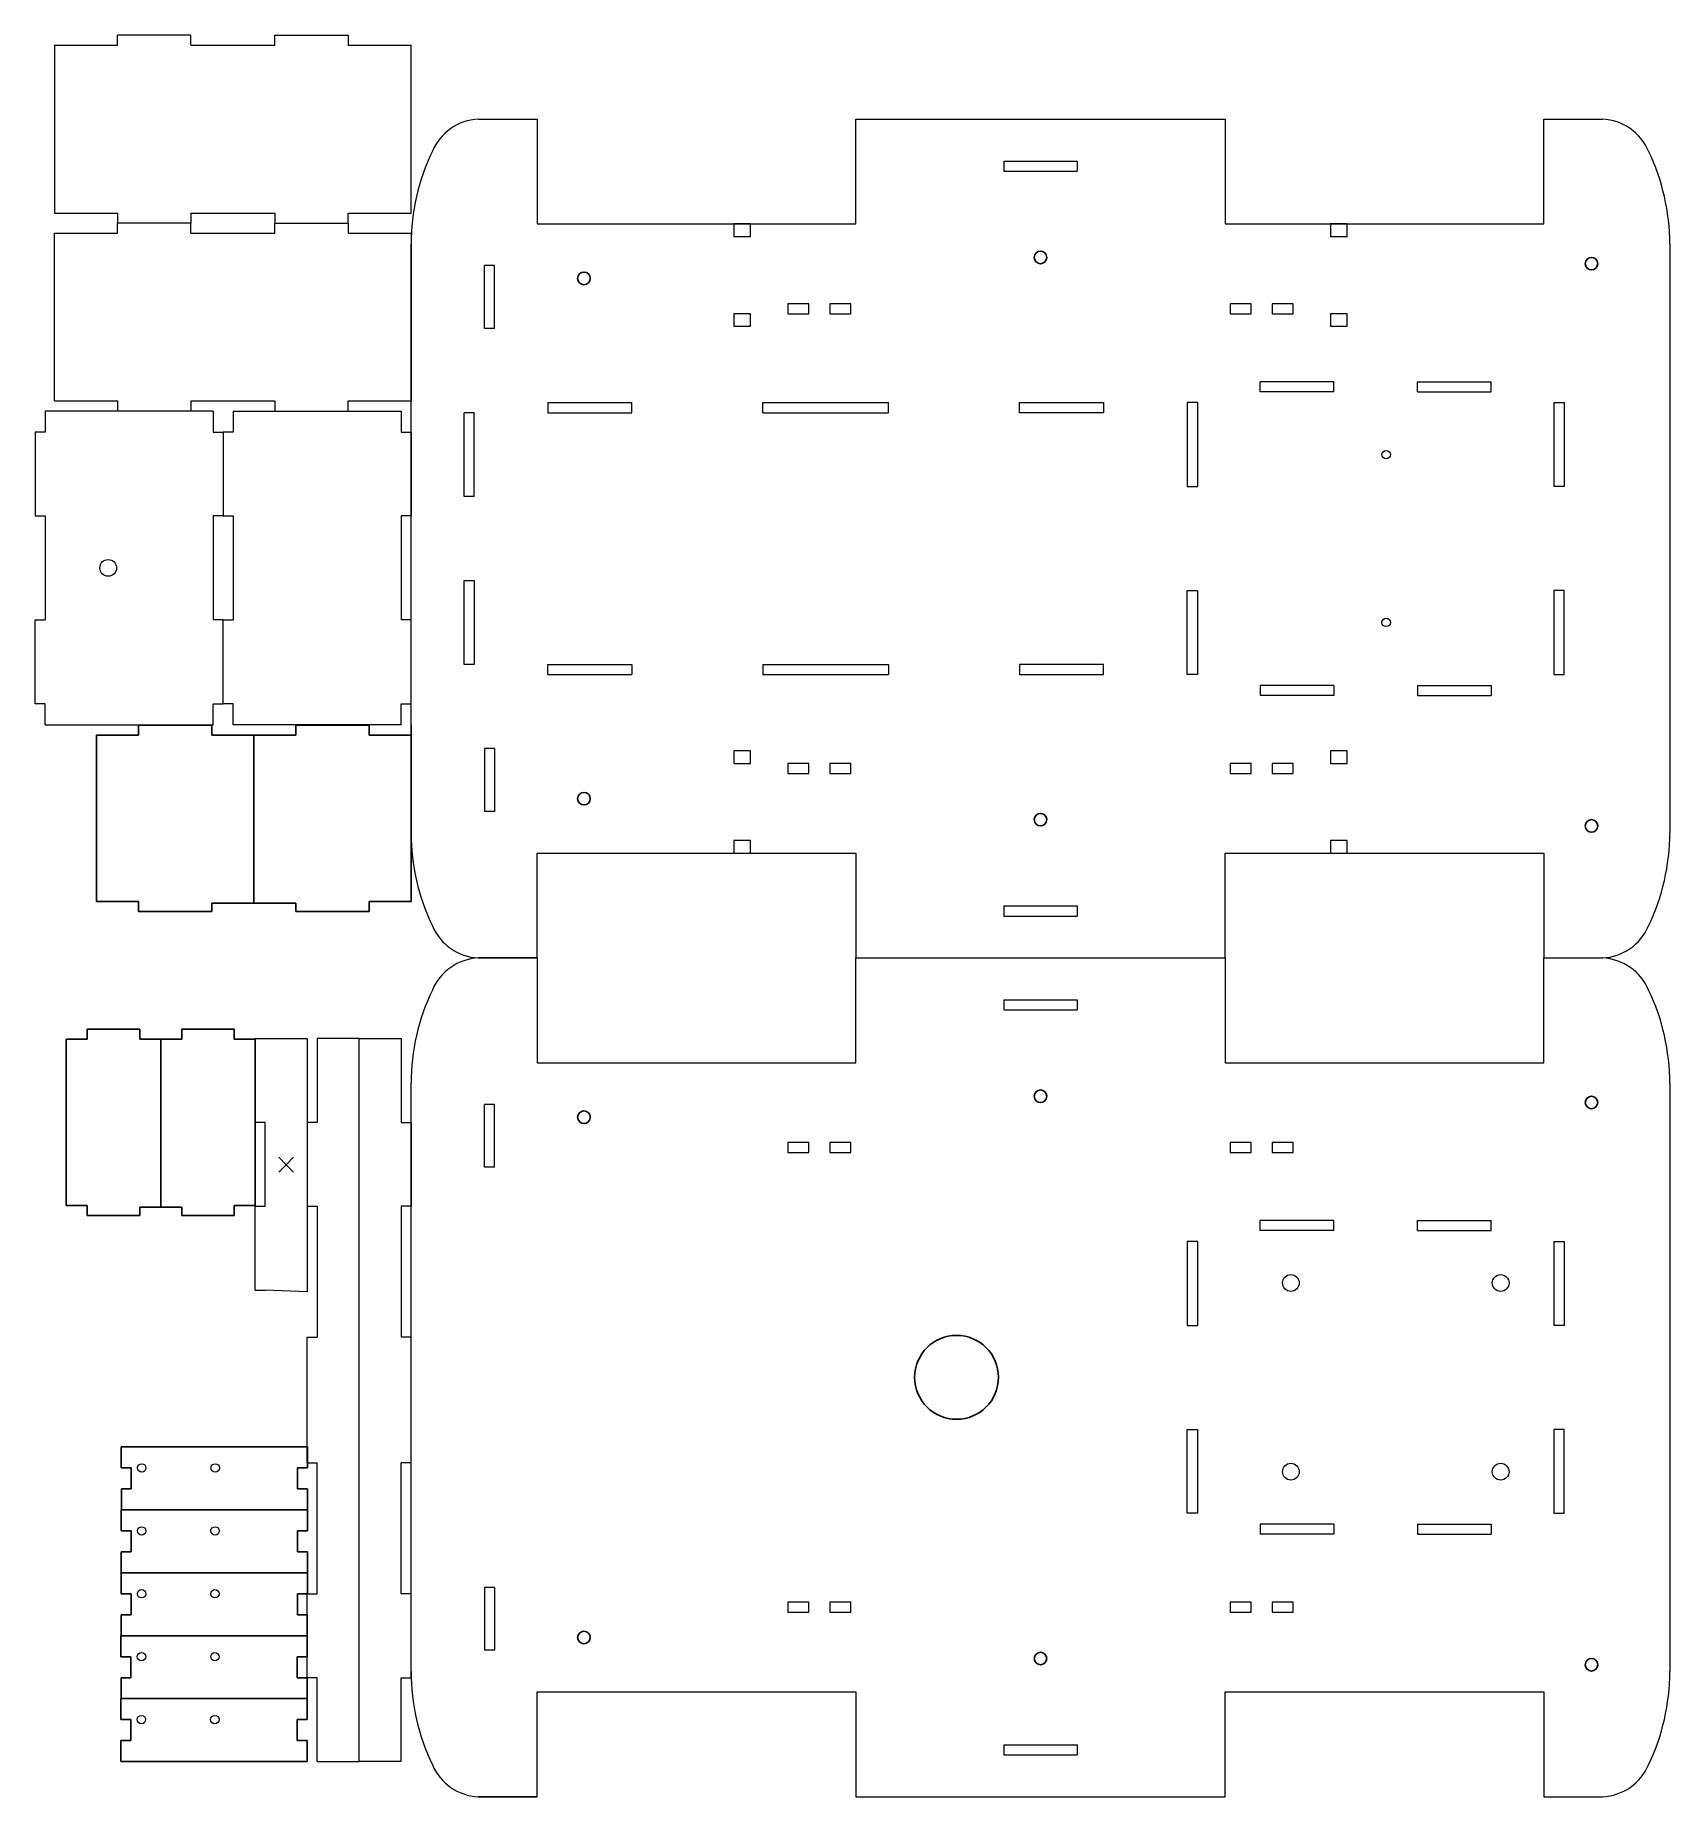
# Model space of a CAD drawing. Header units: millimetres. Extents: x 448 to 838, y 491 to 911.
import ezdxf

# ---------------------------------------------------------------- set-up
doc = ezdxf.new("R2010")
doc.units = ezdxf.units.MM
doc.header["$MEASUREMENT"] = 0
doc.layers.add('Layer 1', color=7, linetype='Continuous')

msp = doc.modelspace()

# ---------------------------------------------------------------- linework, layer by layer
at = {"color": 0}
for p, q in [((462.6, 704.07), (462.6, 743.67)), ((462.6, 743.67), (472.6, 743.67)), ((472.6, 746.07), (490.1, 746.07)), ((472.6, 743.67), (472.6, 746.07)), ((490.1, 746.07), (490.1, 743.67)), ((490.1, 743.67), (500.1, 743.67)), ((500.1, 704.07), (500.1, 743.67)), ((500.1, 743.67), (510.1, 743.67)), ((500.1, 743.67), (500.1, 703.67)), ((510.1, 746.07), (527.6, 746.07)), ((510.1, 743.67), (510.1, 746.07)), ((527.6, 746.07), (527.6, 743.67)), ((527.6, 743.67), (537.6, 743.67)), ((537.6, 704.07), (537.6, 743.67)), ((472.6, 704.07), (462.6, 704.07)), ((472.6, 701.67), (472.6, 704.07)), ((490.1, 701.67), (472.6, 701.67)), ((500.1, 703.67), (490.1, 703.67)), ((490.1, 703.67), (490.1, 701.67)), ((500.1, 703.67), (510.1, 703.67)), ((510.1, 703.67), (510.1, 701.67)), ((510.1, 701.67), (527.6, 701.67)), ((527.6, 701.67), (527.6, 704.07)), ((527.6, 704.07), (537.6, 704.07)), ((460.4, 673.57), (472.9, 673.57)), ((460.4, 671.17), (460.4, 673.57)), ((472.9, 673.57), (472.9, 671.17)), ((482.9, 673.57), (495.4, 673.57)), ((482.9, 671.17), (482.9, 673.57)), ((495.4, 673.57), (495.4, 671.17)), ((455.4, 631.57), (455.4, 671.17)), ((455.4, 671.17), (460.4, 671.17)), ((472.9, 671.17), (477.9, 671.17)), ((477.9, 631.57), (477.9, 671.17)), ((477.9, 671.17), (477.9, 631.17)), ((477.9, 631.57), (477.9, 671.17)), ((477.9, 671.17), (482.9, 671.17)), ((495.4, 671.17), (500.4, 671.17)), ((500.4, 631.57), (500.4, 671.17)), ((460.4, 631.57), (455.4, 631.57)), ((460.4, 629.17), (460.4, 631.57)), ((477.9, 631.17), (472.9, 631.17)), ((472.9, 631.17), (472.9, 629.17)), ((477.9, 631.17), (482.9, 631.17)), ((482.9, 631.17), (482.9, 629.17)), ((495.4, 629.17), (495.4, 631.57)), ((495.4, 631.57), (500.4, 631.57)), ((472.9, 629.17), (460.4, 629.17)), ((482.9, 629.17), (495.4, 629.17)), ((468.49, 573.97), (512.92, 573.97)), ((468.49, 573.97), (468.49, 568.97)), ((512.92, 573.97), (512.92, 568.97)), ((468.49, 568.97), (470.89, 568.97)), ((470.89, 568.97), (470.89, 563.97)), ((512.92, 568.97), (510.52, 568.97)), ((510.52, 568.97), (510.52, 563.97)), ((470.89, 563.97), (468.52, 563.97)), ((468.52, 563.97), (468.52, 558.97)), ((510.52, 563.97), (512.89, 563.97)), ((512.89, 563.97), (512.89, 558.97)), ((468.47, 558.97), (512.89, 558.97)), ((468.47, 558.97), (468.47, 553.97)), ((510.52, 558.97), (468.52, 558.97)), ((512.89, 558.97), (510.52, 558.97)), ((512.89, 558.97), (512.89, 553.97)), ((468.47, 553.97), (470.87, 553.97)), ((470.87, 553.97), (470.87, 548.97)), ((512.89, 553.97), (510.49, 553.97)), ((510.49, 553.97), (510.49, 548.97)), ((470.87, 548.97), (468.49, 548.97)), ((468.49, 548.97), (468.49, 543.97)), ((510.49, 548.97), (512.87, 548.97)), ((512.87, 548.97), (512.87, 543.97)), ((468.44, 543.97), (512.87, 543.97)), ((468.44, 543.97), (468.44, 538.97)), ((510.49, 543.97), (468.49, 543.97)), ((512.87, 543.97), (510.49, 543.97)), ((512.87, 543.97), (512.87, 538.97)), ((468.44, 538.97), (470.84, 538.97)), ((470.84, 538.97), (470.84, 533.97)), ((512.87, 538.97), (510.47, 538.97)), ((510.47, 538.97), (510.47, 533.97)), ((470.84, 533.97), (468.47, 533.97)), ((468.47, 533.97), (468.47, 528.97)), ((510.47, 533.97), (512.84, 533.97)), ((512.84, 533.97), (512.84, 528.97)), ((468.42, 528.97), (512.84, 528.97)), ((468.42, 528.97), (468.42, 523.97)), ((510.47, 528.97), (468.47, 528.97)), ((512.84, 528.97), (510.47, 528.97)), ((512.84, 528.97), (512.84, 523.97)), ((468.42, 523.97), (470.82, 523.97)), ((470.82, 523.97), (470.82, 518.97)), ((512.84, 523.97), (510.44, 523.97)), ((510.44, 523.97), (510.44, 518.97)), ((470.82, 518.97), (468.44, 518.97)), ((468.44, 518.97), (468.44, 513.97)), ((510.44, 518.97), (512.82, 518.97)), ((512.82, 518.97), (512.82, 513.97)), ((468.4, 513.97), (512.82, 513.97)), ((468.4, 513.97), (468.4, 508.97)), ((510.44, 513.97), (468.44, 513.97)), ((512.82, 513.97), (510.44, 513.97)), ((512.82, 513.97), (512.82, 508.97)), ((468.4, 508.97), (470.8, 508.97)), ((470.8, 508.97), (470.8, 503.97)), ((512.82, 508.97), (510.42, 508.97)), ((510.42, 508.97), (510.42, 503.97)), ((470.8, 503.97), (468.42, 503.97)), ((468.42, 503.97), (468.42, 498.97)), ((510.42, 503.97), (512.8, 503.97)), ((512.8, 503.97), (512.8, 498.97)), ((510.42, 498.97), (468.42, 498.97)), ((512.8, 498.97), (510.42, 498.97))]:
    msp.add_line(p, q, dxfattribs=at)
for centre, radius in [((687.6, 857.6), 1.5), ((818.95, 856.1), 1.5), ((578.78, 852.6), 1.5), ((578.78, 728.55), 1.5), ((687.6, 723.55), 1.5), ((818.95, 722.05), 1.5), ((687.6, 657.6), 1.5), ((818.95, 656.1), 1.5), ((578.78, 652.6), 1.5), ((667.6, 590.58), 10), ((578.78, 528.55), 1.5), ((687.6, 523.55), 1.5), ((818.95, 522.05), 1.5)]:
    msp.add_circle(centre, radius, dxfattribs=at)
at = {"layer": 'Layer 1', "color": 0, "lineweight": 18}
for points in [[(614.5, 862.57), (618.5, 862.57), (618.5, 865.57), (614.5, 865.57), (614.5, 862.57)], [(756.7, 862.57), (760.7, 862.57), (760.7, 865.57), (756.7, 865.57), (756.7, 862.57)], [(614.5, 841.17), (618.5, 841.17), (618.5, 844.17), (614.5, 844.17), (614.5, 841.17)], [(756.7, 841.17), (760.7, 841.17), (760.7, 844.17), (756.7, 844.17), (756.7, 841.17)], [(614.5, 736.97), (618.5, 736.97), (618.5, 739.97), (614.5, 739.97), (614.5, 736.97)], [(756.7, 736.97), (760.7, 736.97), (760.7, 739.97), (756.7, 739.97), (756.7, 736.97)], [(614.5, 715.57), (618.5, 715.57), (618.5, 718.57), (614.5, 718.57), (614.5, 715.57)], [(756.7, 715.57), (760.7, 715.57), (760.7, 718.57), (756.7, 718.57), (756.7, 715.57)]]:
    msp.add_lwpolyline(points, close=True, dxfattribs=at)
at = {"layer": 'Layer 1', "color": 0, "lineweight": 9}
for points in [[(627.4, 844.17), (632.4, 844.17), (632.4, 846.57), (627.4, 846.57), (627.4, 844.17)], [(637.4, 844.17), (642.4, 844.17), (642.4, 846.57), (637.4, 846.57), (637.4, 844.17)], [(732.8, 844.17), (737.8, 844.17), (737.8, 846.57), (732.8, 846.57), (732.8, 844.17)], [(742.8, 844.17), (747.8, 844.17), (747.8, 846.57), (742.8, 846.57), (742.8, 844.17)], [(627.4, 734.57), (632.4, 734.57), (632.4, 736.97), (627.4, 736.97), (627.4, 734.57)], [(637.4, 734.57), (642.4, 734.57), (642.4, 736.97), (637.4, 736.97), (637.4, 734.57)], [(732.8, 734.57), (737.8, 734.57), (737.8, 736.97), (732.8, 736.97), (732.8, 734.57)], [(742.8, 734.57), (747.8, 734.57), (747.8, 736.97), (742.8, 736.97), (742.8, 734.57)], [(627.4, 644.17), (632.4, 644.17), (632.4, 646.57), (627.4, 646.57), (627.4, 644.17)], [(637.4, 644.17), (642.4, 644.17), (642.4, 646.57), (637.4, 646.57), (637.4, 644.17)], [(732.8, 644.17), (737.8, 644.17), (737.8, 646.57), (732.8, 646.57), (732.8, 644.17)], [(742.8, 644.17), (747.8, 644.17), (747.8, 646.57), (742.8, 646.57), (742.8, 644.17)], [(627.4, 534.57), (632.4, 534.57), (632.4, 536.97), (627.4, 536.97), (627.4, 534.57)], [(637.4, 534.57), (642.4, 534.57), (642.4, 536.97), (637.4, 536.97), (637.4, 534.57)], [(732.8, 534.57), (737.8, 534.57), (737.8, 536.97), (732.8, 536.97), (732.8, 534.57)], [(742.8, 534.57), (747.8, 534.57), (747.8, 536.97), (742.8, 536.97), (742.8, 534.57)]]:
    msp.add_lwpolyline(points, close=True, dxfattribs=at)
for points in [[(452.6, 908.17), (452.6, 908.17), (452.6, 868.17), (452.6, 868.17)], [(452.6, 908.17), (452.6, 908.17), (467.6, 908.17), (467.6, 908.17)], [(467.6, 908.17), (467.6, 908.17), (467.6, 910.57), (467.6, 910.57)], [(485.1, 910.57), (485.1, 910.57), (467.6, 910.57), (467.6, 910.57)], [(485.1, 908.17), (485.1, 908.17), (485.1, 910.57), (485.1, 910.57)], [(485.1, 908.17), (485.1, 908.17), (505.1, 908.17), (505.1, 908.17)], [(505.1, 908.17), (505.1, 908.17), (505.1, 910.57), (505.1, 910.57)], [(505.1, 910.57), (505.1, 910.57), (522.6, 910.57), (522.6, 910.57)], [(522.6, 910.57), (522.6, 910.57), (522.6, 908.17), (522.6, 908.17)], [(522.6, 908.17), (522.6, 908.17), (537.6, 908.17), (537.6, 908.17)], [(537.6, 868.17), (537.6, 868.17), (537.6, 908.17), (537.6, 908.17)], [(553.61, 890.57), (548.79, 890.34), (544.53, 887.37), (542.65, 882.93)], [(553.61, 890.57), (553.61, 890.57), (567.6, 890.57), (567.6, 890.57)], [(643.6, 890.57), (643.6, 890.57), (731.6, 890.57), (731.6, 890.57)], [(807.6, 890.57), (807.6, 890.57), (821.58, 890.57), (821.58, 890.57)], [(832.55, 882.93), (830.66, 887.37), (826.4, 890.34), (821.58, 890.57)], [(542.65, 882.93), (539.32, 876), (537.6, 868.42), (537.6, 860.74)], [(837.6, 860.74), (837.6, 868.42), (835.87, 876), (832.55, 882.93)], [(678.85, 880.57), (678.85, 880.57), (678.85, 878.17), (678.85, 878.17)], [(678.85, 880.57), (678.85, 880.57), (696.35, 880.57), (696.35, 880.57)], [(678.85, 878.17), (678.85, 878.17), (696.35, 878.17), (696.35, 878.17)], [(696.35, 880.57), (696.35, 880.57), (696.35, 878.17), (696.35, 878.17)], [(452.6, 868.17), (452.6, 868.17), (467.6, 868.17), (467.6, 868.17)], [(467.6, 868.17), (467.6, 868.17), (467.6, 865.77), (467.6, 865.77)], [(485.1, 865.77), (485.1, 865.77), (467.6, 865.77), (467.6, 865.77)], [(485.1, 865.77), (485.1, 865.77), (467.6, 865.77), (467.6, 865.77)], [(467.6, 863.37), (467.6, 863.37), (467.6, 865.77), (467.6, 865.77)], [(485.1, 865.77), (485.1, 865.77), (467.6, 865.77), (467.6, 865.77)], [(485.1, 865.77), (485.1, 865.77), (467.6, 865.77), (467.6, 865.77)], [(485.1, 868.17), (485.1, 868.17), (505.1, 868.17), (505.1, 868.17)], [(485.1, 868.17), (485.1, 868.17), (485.1, 865.77), (485.1, 865.77)], [(485.1, 863.37), (485.1, 863.37), (485.1, 865.77), (485.1, 865.77)], [(505.1, 868.17), (505.1, 868.17), (505.1, 865.77), (505.1, 865.77)], [(505.1, 865.77), (505.1, 865.77), (522.6, 865.77), (522.6, 865.77)], [(505.1, 865.77), (505.1, 865.77), (522.6, 865.77), (522.6, 865.77)], [(505.1, 863.37), (505.1, 863.37), (505.1, 865.77), (505.1, 865.77)], [(505.1, 865.77), (505.1, 865.77), (522.6, 865.77), (522.6, 865.77)], [(505.1, 865.77), (505.1, 865.77), (522.6, 865.77), (522.6, 865.77)], [(522.6, 865.77), (522.6, 865.77), (522.6, 868.17), (522.6, 868.17)], [(522.6, 868.17), (522.6, 868.17), (537.6, 868.17), (537.6, 868.17)], [(522.6, 865.77), (522.6, 865.77), (522.6, 863.37), (522.6, 863.37)], [(452.6, 823.37), (452.6, 823.37), (452.6, 863.37), (452.6, 863.37)], [(452.6, 863.37), (452.6, 863.37), (467.6, 863.37), (467.6, 863.37)], [(485.1, 863.37), (485.1, 863.37), (505.1, 863.37), (505.1, 863.37)], [(522.6, 863.37), (522.6, 863.37), (537.6, 863.37), (537.6, 863.37)], [(537.6, 863.37), (537.6, 863.37), (537.6, 823.37), (537.6, 823.37)], [(537.6, 720.41), (537.6, 720.41), (537.6, 860.74), (537.6, 860.74)], [(837.6, 860.74), (837.6, 860.74), (837.6, 720.41), (837.6, 720.41)], [(557.49, 855.66), (557.49, 855.66), (555.09, 855.66), (555.09, 855.66)], [(555.09, 840.66), (555.09, 840.66), (555.09, 845.04), (555.09, 855.66)], [(557.49, 840.66), (557.49, 840.66), (557.49, 845.04), (557.49, 855.66)], [(557.49, 840.66), (557.49, 840.66), (555.09, 840.66), (555.09, 840.66)], [(740, 825.57), (740, 825.57), (740, 827.97), (740, 827.97)], [(757.5, 827.97), (757.5, 827.97), (740, 827.97), (740, 827.97)], [(757.5, 825.57), (757.5, 825.57), (757.5, 827.97), (757.5, 827.97)], [(777.5, 825.57), (777.5, 825.57), (777.5, 827.97), (777.5, 827.97)], [(777.5, 827.97), (777.5, 827.97), (795, 827.97), (795, 827.97)], [(795, 825.57), (795, 825.57), (795, 827.97), (795, 827.97)], [(452.6, 823.37), (452.6, 823.37), (467.6, 823.37), (467.6, 823.37)], [(467.6, 823.37), (467.6, 823.37), (467.6, 820.97), (467.6, 820.97)], [(485.1, 823.37), (485.1, 823.37), (505.1, 823.37), (505.1, 823.37)], [(485.1, 823.37), (485.1, 823.37), (485.1, 820.97), (485.1, 820.97)], [(505.1, 823.37), (505.1, 823.37), (505.1, 820.97), (505.1, 820.97)], [(522.6, 820.97), (522.6, 820.97), (522.6, 823.37), (522.6, 823.37)], [(522.6, 823.37), (522.6, 823.37), (537.6, 823.37), (537.6, 823.37)], [(757.5, 825.57), (757.5, 825.57), (740, 825.57), (740, 825.57)], [(777.5, 825.57), (777.5, 825.57), (795, 825.57), (795, 825.57)], [(490.4, 820.97), (490.4, 820.97), (450.4, 820.97), (450.4, 820.97)], [(450.4, 820.97), (450.4, 820.97), (450.4, 815.97), (450.4, 815.97)], [(485.1, 820.97), (485.1, 820.97), (467.6, 820.97), (467.6, 820.97)], [(490.4, 820.97), (490.4, 820.97), (490.4, 815.97), (490.4, 815.97)], [(495.2, 820.97), (495.2, 820.97), (495.2, 815.97), (495.2, 815.97)], [(495.2, 820.97), (495.2, 820.97), (535.2, 820.97), (535.2, 820.97)], [(505.1, 820.97), (505.1, 820.97), (522.6, 820.97), (522.6, 820.97)], [(535.2, 820.97), (535.2, 820.97), (535.2, 815.97), (535.2, 815.97)], [(550.2, 800.57), (550.2, 800.57), (550.2, 820.57), (550.2, 820.57)], [(552.6, 820.57), (552.6, 820.57), (550.2, 820.57), (550.2, 820.57)], [(552.6, 800.57), (552.6, 800.57), (552.6, 820.57), (552.6, 820.57)], [(570.2, 822.97), (570.2, 822.97), (570.2, 820.57), (570.2, 820.57)], [(570.2, 822.97), (570.2, 822.97), (590.2, 822.97), (590.2, 822.97)], [(570.2, 820.57), (570.2, 820.57), (590.2, 820.57), (590.2, 820.57)], [(590.2, 820.57), (590.2, 820.57), (590.2, 822.97), (590.2, 822.97)], [(621.4, 820.57), (621.4, 820.57), (621.4, 822.97), (621.4, 822.97)], [(621.4, 822.97), (621.4, 822.97), (651.4, 822.97), (651.4, 822.97)], [(621.4, 820.57), (621.4, 820.57), (651.4, 820.57), (651.4, 820.57)], [(651.4, 820.57), (651.4, 820.57), (651.4, 822.97), (651.4, 822.97)], [(682.6, 820.57), (682.6, 820.57), (682.6, 822.97), (682.6, 822.97)], [(682.6, 822.97), (682.6, 822.97), (702.6, 822.97), (702.6, 822.97)], [(702.6, 820.57), (702.6, 820.57), (682.6, 820.57), (682.6, 820.57)], [(702.6, 822.97), (702.6, 822.97), (702.6, 820.57), (702.6, 820.57)], [(725, 822.97), (725, 822.97), (722.6, 822.97), (722.6, 822.97)], [(722.6, 822.97), (722.6, 822.97), (722.6, 802.97), (722.6, 802.97)], [(725, 822.97), (725, 822.97), (725, 802.97), (725, 802.97)], [(810, 822.97), (810, 822.97), (812.4, 822.97), (812.4, 822.97)], [(810, 822.97), (810, 822.97), (810, 802.97), (810, 802.97)], [(812.4, 822.97), (812.4, 822.97), (812.4, 802.97), (812.4, 802.97)], [(450.4, 815.97), (450.4, 815.97), (448, 815.97), (448, 815.97)], [(448, 815.97), (448, 815.97), (448, 795.97), (448, 795.97)], [(490.4, 815.97), (490.4, 815.97), (492.8, 815.97), (492.8, 815.97)], [(492.8, 815.97), (492.8, 815.97), (492.8, 795.97), (492.8, 795.97)], [(495.2, 815.97), (495.2, 815.97), (492.8, 815.97), (492.8, 815.97)], [(492.8, 815.97), (492.8, 815.97), (492.8, 795.97), (492.8, 795.97)], [(535.2, 815.97), (535.2, 815.97), (537.6, 815.97), (537.6, 815.97)], [(537.6, 815.97), (537.6, 815.97), (537.6, 795.97), (537.6, 795.97)], [(722.6, 802.97), (722.6, 802.97), (725, 802.97), (725, 802.97)], [(812.4, 802.97), (812.4, 802.97), (810, 802.97), (810, 802.97)], [(552.6, 800.57), (552.6, 800.57), (550.2, 800.57), (550.2, 800.57)], [(448, 795.97), (448, 795.97), (450.4, 795.97), (450.4, 795.97)], [(450.4, 795.97), (450.4, 795.97), (450.4, 771.17), (450.4, 771.17)], [(492.8, 795.97), (492.8, 795.97), (490.4, 795.97), (490.4, 795.97)], [(490.4, 795.97), (490.4, 795.97), (490.4, 771.17), (490.4, 771.17)], [(492.8, 795.97), (492.8, 795.97), (495.2, 795.97), (495.2, 795.97)], [(495.2, 795.97), (495.2, 795.97), (495.2, 771.17), (495.2, 771.17)], [(537.6, 795.97), (537.6, 795.97), (535.2, 795.97), (535.2, 795.97)], [(535.2, 795.97), (535.2, 795.97), (535.2, 771.17), (535.2, 771.17)], [(550.2, 760.57), (550.2, 760.57), (550.2, 780.57), (550.2, 780.57)], [(550.2, 780.57), (550.2, 780.57), (552.6, 780.57), (552.6, 780.57)], [(552.6, 780.57), (552.6, 780.57), (552.6, 760.57), (552.6, 760.57)], [(722.6, 758.17), (722.6, 758.17), (722.6, 778.17), (722.6, 778.17)], [(722.6, 778.17), (722.6, 778.17), (725, 778.17), (725, 778.17)], [(725, 778.17), (725, 778.17), (725, 758.17), (725, 758.17)], [(812.4, 778.17), (812.4, 778.17), (810, 778.17), (810, 778.17)], [(810, 778.17), (810, 778.17), (810, 758.17), (810, 758.17)], [(812.4, 758.17), (812.4, 758.17), (812.4, 778.17), (812.4, 778.17)], [(448, 751.17), (448, 751.17), (448, 771.17), (448, 771.17)], [(448, 771.17), (448, 771.17), (450.4, 771.17), (450.4, 771.17)], [(492.8, 771.17), (492.8, 771.17), (490.4, 771.17), (490.4, 771.17)], [(492.8, 751.17), (492.8, 751.17), (492.8, 771.17), (492.8, 771.17)], [(492.8, 751.17), (492.8, 751.17), (492.8, 771.17), (492.8, 771.17)], [(492.8, 771.17), (492.8, 771.17), (495.2, 771.17), (495.2, 771.17)], [(537.6, 771.17), (537.6, 771.17), (535.2, 771.17), (535.2, 771.17)], [(537.6, 751.17), (537.6, 751.17), (537.6, 771.17), (537.6, 771.17)], [(552.6, 760.57), (552.6, 760.57), (550.2, 760.57), (550.2, 760.57)], [(570.2, 758.17), (570.2, 758.17), (570.2, 760.57), (570.2, 760.57)], [(570.2, 760.57), (570.2, 760.57), (590.2, 760.57), (590.2, 760.57)], [(590.2, 760.57), (590.2, 760.57), (590.2, 758.17), (590.2, 758.17)], [(621.4, 760.57), (621.4, 760.57), (651.4, 760.57), (651.4, 760.57)], [(621.4, 760.57), (621.4, 760.57), (621.4, 758.17), (621.4, 758.17)], [(651.4, 760.57), (651.4, 760.57), (651.4, 758.17), (651.4, 758.17)], [(702.6, 760.57), (702.6, 760.57), (682.6, 760.57), (682.6, 760.57)], [(682.6, 760.57), (682.6, 760.57), (682.6, 758.17), (682.6, 758.17)], [(702.6, 758.17), (702.6, 758.17), (702.6, 760.57), (702.6, 760.57)], [(570.2, 758.17), (570.2, 758.17), (590.2, 758.17), (590.2, 758.17)], [(621.4, 758.17), (621.4, 758.17), (651.4, 758.17), (651.4, 758.17)], [(682.6, 758.17), (682.6, 758.17), (702.6, 758.17), (702.6, 758.17)], [(725, 758.17), (725, 758.17), (722.6, 758.17), (722.6, 758.17)], [(810, 758.17), (810, 758.17), (812.4, 758.17), (812.4, 758.17)], [(740, 755.57), (740, 755.57), (740, 753.17), (740, 753.17)], [(757.5, 755.57), (757.5, 755.57), (740, 755.57), (740, 755.57)], [(757.5, 753.17), (757.5, 753.17), (740, 753.17), (740, 753.17)], [(757.5, 755.57), (757.5, 755.57), (757.5, 753.17), (757.5, 753.17)], [(777.5, 755.57), (777.5, 755.57), (777.5, 753.17), (777.5, 753.17)], [(777.5, 755.57), (777.5, 755.57), (795, 755.57), (795, 755.57)], [(777.5, 753.17), (777.5, 753.17), (795, 753.17), (795, 753.17)], [(795, 755.57), (795, 755.57), (795, 753.17), (795, 753.17)], [(450.4, 751.17), (450.4, 751.17), (448, 751.17), (448, 751.17)], [(450.4, 746.17), (450.4, 746.17), (450.4, 751.17), (450.4, 751.17)], [(490.4, 746.17), (490.4, 746.17), (490.4, 751.17), (490.4, 751.17)], [(490.4, 751.17), (490.4, 751.17), (492.8, 751.17), (492.8, 751.17)], [(495.2, 751.17), (495.2, 751.17), (492.8, 751.17), (492.8, 751.17)], [(495.2, 746.17), (495.2, 746.17), (495.2, 751.17), (495.2, 751.17)], [(535.2, 746.17), (535.2, 746.17), (535.2, 751.17), (535.2, 751.17)], [(535.2, 751.17), (535.2, 751.17), (537.6, 751.17), (537.6, 751.17)], [(450.4, 746.17), (450.4, 746.17), (490.4, 746.17), (490.4, 746.17)], [(535.2, 746.17), (535.2, 746.17), (495.2, 746.17), (495.2, 746.17)], [(537.6, 746.17), (537.6, 746.17), (537.6, 741.17), (537.6, 741.17)], [(557.49, 740.49), (557.49, 740.49), (555.09, 740.49), (555.09, 740.49)], [(555.09, 740.49), (555.09, 740.49), (555.09, 736.11), (555.09, 725.49)], [(557.49, 740.49), (557.49, 740.49), (557.49, 736.11), (557.49, 725.49)], [(557.49, 725.49), (557.49, 725.49), (555.09, 725.49), (555.09, 725.49)], [(537.6, 720.41), (537.6, 712.73), (539.32, 705.15), (542.65, 698.22)], [(832.55, 698.22), (835.87, 705.15), (837.6, 712.73), (837.6, 720.41)], [(678.85, 702.97), (678.85, 702.97), (678.85, 700.57), (678.85, 700.57)], [(678.85, 702.97), (678.85, 702.97), (696.35, 702.97), (696.35, 702.97)], [(696.35, 702.97), (696.35, 702.97), (696.35, 700.57), (696.35, 700.57)], [(542.65, 698.22), (544.53, 693.78), (548.79, 690.81), (553.61, 690.57)], [(678.85, 700.57), (678.85, 700.57), (696.35, 700.57), (696.35, 700.57)], [(821.58, 690.57), (826.4, 690.81), (830.66, 693.78), (832.55, 698.22)], [(553.61, 690.57), (548.79, 690.34), (544.53, 687.37), (542.65, 682.93)], [(553.61, 690.57), (553.61, 690.57), (567.6, 690.57), (567.6, 690.57)], [(567.6, 690.57), (567.6, 690.57), (553.61, 690.57), (553.61, 690.57)], [(553.61, 690.57), (553.61, 690.57), (567.6, 690.57), (567.6, 690.57)], [(643.6, 690.57), (643.6, 690.57), (731.6, 690.57), (731.6, 690.57)], [(643.6, 690.57), (643.6, 690.57), (731.6, 690.57), (731.6, 690.57)], [(807.6, 690.57), (807.6, 690.57), (821.58, 690.57), (821.58, 690.57)], [(807.6, 690.57), (807.6, 690.57), (821.58, 690.57), (821.58, 690.57)], [(832.55, 682.93), (830.66, 687.37), (826.4, 690.34), (821.58, 690.57)], [(542.65, 682.93), (539.32, 676), (537.6, 668.42), (537.6, 660.74)], [(678.85, 680.57), (678.85, 680.57), (678.85, 678.17), (678.85, 678.17)], [(678.85, 680.57), (678.85, 680.57), (696.35, 680.57), (696.35, 680.57)], [(696.35, 680.57), (696.35, 680.57), (696.35, 678.17), (696.35, 678.17)], [(837.6, 660.74), (837.6, 668.42), (835.87, 676), (832.55, 682.93)], [(678.85, 678.17), (678.85, 678.17), (696.35, 678.17), (696.35, 678.17)], [(500.4, 651.37), (500.4, 651.37), (500.4, 671.37), (500.4, 671.37)], [(500.4, 671.37), (500.4, 671.37), (502.8, 671.37), (502.8, 671.37)], [(502.8, 671.37), (502.8, 671.37), (512.8, 671.37), (512.8, 671.37)], [(512.8, 671.37), (512.8, 671.37), (512.8, 610.99), (512.8, 610.99)], [(525.2, 671.37), (525.2, 671.37), (515.2, 671.37), (515.2, 671.37)], [(515.2, 671.37), (515.2, 671.37), (515.2, 651.37), (515.2, 651.37)], [(525.2, 498.97), (525.2, 498.97), (525.2, 671.37), (525.2, 671.37)], [(525.2, 671.37), (525.2, 671.37), (535.2, 671.37), (535.2, 671.37)], [(525.2, 498.97), (525.2, 498.97), (525.2, 671.37), (525.2, 671.37)], [(535.2, 671.37), (535.2, 671.37), (535.2, 651.37), (535.2, 651.37)], [(537.6, 520.41), (537.6, 520.41), (537.6, 660.74), (537.6, 660.74)], [(837.6, 660.74), (837.6, 660.74), (837.6, 520.41), (837.6, 520.41)], [(557.49, 655.66), (557.49, 655.66), (555.09, 655.66), (555.09, 655.66)], [(555.09, 640.66), (555.09, 640.66), (555.09, 645.04), (555.09, 655.66)], [(557.49, 640.66), (557.49, 640.66), (557.49, 645.04), (557.49, 655.66)], [(502.8, 651.37), (502.8, 651.37), (500.4, 651.37), (500.4, 651.37)], [(502.8, 631.37), (502.8, 631.37), (502.8, 651.37), (502.8, 651.37)], [(515.2, 651.37), (515.2, 651.37), (512.8, 651.37), (512.8, 651.37)], [(512.8, 651.37), (512.8, 651.37), (512.8, 631.37), (512.8, 631.37)], [(535.2, 651.37), (535.2, 651.37), (537.6, 651.37), (537.6, 651.37)], [(537.6, 651.37), (537.6, 651.37), (537.6, 631.37), (537.6, 631.37)], [(507.8, 641.28), (507.8, 641.28), (506.03, 643.05), (506.03, 643.05)], [(507.8, 641.28), (507.8, 641.28), (509.56, 643.05), (509.56, 643.05)], [(507.8, 641.28), (507.8, 641.28), (506.03, 639.51), (506.03, 639.51)], [(507.8, 641.28), (507.8, 641.28), (509.56, 639.51), (509.56, 639.51)], [(557.49, 640.66), (557.49, 640.66), (555.09, 640.66), (555.09, 640.66)], [(500.4, 611.37), (500.4, 611.37), (500.4, 631.37), (500.4, 631.37)], [(500.4, 631.37), (500.4, 631.37), (502.8, 631.37), (502.8, 631.37)], [(512.8, 631.37), (512.8, 631.37), (515.2, 631.37), (515.2, 631.37)], [(515.2, 631.37), (515.2, 631.37), (515.2, 600.17), (515.2, 600.17)], [(537.6, 631.37), (537.6, 631.37), (535.2, 631.37), (535.2, 631.37)], [(535.2, 631.37), (535.2, 631.37), (535.2, 600.17), (535.2, 600.17)], [(740, 625.57), (740, 625.57), (740, 627.97), (740, 627.97)], [(757.5, 627.97), (757.5, 627.97), (740, 627.97), (740, 627.97)], [(757.5, 625.57), (757.5, 625.57), (757.5, 627.97), (757.5, 627.97)], [(777.5, 625.57), (777.5, 625.57), (777.5, 627.97), (777.5, 627.97)], [(777.5, 627.97), (777.5, 627.97), (795, 627.97), (795, 627.97)], [(795, 625.57), (795, 625.57), (795, 627.97), (795, 627.97)], [(725, 622.97), (725, 622.97), (722.6, 622.97), (722.6, 622.97)], [(722.6, 622.97), (722.6, 622.97), (722.6, 602.97), (722.6, 602.97)], [(725, 622.97), (725, 622.97), (725, 602.97), (725, 602.97)], [(757.5, 625.57), (757.5, 625.57), (740, 625.57), (740, 625.57)], [(777.5, 625.57), (777.5, 625.57), (795, 625.57), (795, 625.57)], [(810, 622.97), (810, 622.97), (812.4, 622.97), (812.4, 622.97)], [(810, 622.97), (810, 622.97), (810, 602.97), (810, 602.97)], [(812.4, 622.97), (812.4, 622.97), (812.4, 602.97), (812.4, 602.97)], [(500.4, 611.37), (500.4, 611.37), (502.8, 611.37), (502.8, 611.37)], [(512.8, 610.99), (512.8, 610.99), (502.8, 611.37), (502.8, 611.37)], [(722.6, 602.97), (722.6, 602.97), (725, 602.97), (725, 602.97)], [(812.4, 602.97), (812.4, 602.97), (810, 602.97), (810, 602.97)], [(512.8, 570.17), (512.8, 570.17), (512.8, 600.17), (512.8, 600.17)], [(512.8, 600.17), (512.8, 600.17), (515.2, 600.17), (515.2, 600.17)], [(537.6, 600.17), (537.6, 600.17), (535.2, 600.17), (535.2, 600.17)], [(537.6, 570.17), (537.6, 570.17), (537.6, 600.17), (537.6, 600.17)], [(722.6, 558.17), (722.6, 558.17), (722.6, 578.17), (722.6, 578.17)], [(722.6, 578.17), (722.6, 578.17), (725, 578.17), (725, 578.17)], [(725, 578.17), (725, 578.17), (725, 558.17), (725, 558.17)], [(812.4, 578.17), (812.4, 578.17), (810, 578.17), (810, 578.17)], [(810, 578.17), (810, 578.17), (810, 558.17), (810, 558.17)], [(812.4, 558.17), (812.4, 558.17), (812.4, 578.17), (812.4, 578.17)], [(512.8, 570.17), (512.8, 570.17), (515.2, 570.17), (515.2, 570.17)], [(515.2, 538.97), (515.2, 538.97), (515.2, 570.17), (515.2, 570.17)], [(535.2, 538.97), (535.2, 538.97), (535.2, 570.17), (535.2, 570.17)], [(537.6, 570.17), (537.6, 570.17), (535.2, 570.17), (535.2, 570.17)], [(725, 558.17), (725, 558.17), (722.6, 558.17), (722.6, 558.17)], [(740, 555.57), (740, 555.57), (740, 553.17), (740, 553.17)], [(757.5, 555.57), (757.5, 555.57), (740, 555.57), (740, 555.57)], [(757.5, 555.57), (757.5, 555.57), (757.5, 553.17), (757.5, 553.17)], [(777.5, 555.57), (777.5, 555.57), (777.5, 553.17), (777.5, 553.17)], [(777.5, 555.57), (777.5, 555.57), (795, 555.57), (795, 555.57)], [(795, 555.57), (795, 555.57), (795, 553.17), (795, 553.17)], [(810, 558.17), (810, 558.17), (812.4, 558.17), (812.4, 558.17)], [(757.5, 553.17), (757.5, 553.17), (740, 553.17), (740, 553.17)], [(777.5, 553.17), (777.5, 553.17), (795, 553.17), (795, 553.17)], [(512.8, 518.97), (512.8, 518.97), (512.8, 538.97), (512.8, 538.97)], [(512.8, 538.97), (512.8, 538.97), (515.2, 538.97), (515.2, 538.97)], [(537.6, 538.97), (537.6, 538.97), (535.2, 538.97), (535.2, 538.97)], [(537.6, 518.97), (537.6, 518.97), (537.6, 538.97), (537.6, 538.97)], [(557.49, 540.49), (557.49, 540.49), (555.09, 540.49), (555.09, 540.49)], [(555.09, 540.49), (555.09, 540.49), (555.09, 536.11), (555.09, 525.49)], [(557.49, 540.49), (557.49, 540.49), (557.49, 536.11), (557.49, 525.49)], [(557.49, 525.49), (557.49, 525.49), (555.09, 525.49), (555.09, 525.49)], [(515.2, 518.97), (515.2, 518.97), (512.8, 518.97), (512.8, 518.97)], [(515.2, 498.97), (515.2, 498.97), (515.2, 518.97), (515.2, 518.97)], [(535.2, 498.97), (535.2, 498.97), (535.2, 518.97), (535.2, 518.97)], [(535.2, 518.97), (535.2, 518.97), (537.6, 518.97), (537.6, 518.97)], [(537.6, 520.41), (537.6, 520.41), (537.6, 520.57), (537.6, 520.57)], [(537.6, 520.41), (537.6, 512.73), (539.32, 505.15), (542.65, 498.22)], [(832.55, 498.22), (835.87, 505.15), (837.6, 512.73), (837.6, 520.41)], [(678.85, 502.97), (678.85, 502.97), (678.85, 500.57), (678.85, 500.57)], [(678.85, 502.97), (678.85, 502.97), (696.35, 502.97), (696.35, 502.97)], [(678.85, 500.57), (678.85, 500.57), (696.35, 500.57), (696.35, 500.57)], [(696.35, 502.97), (696.35, 502.97), (696.35, 500.57), (696.35, 500.57)], [(515.2, 498.97), (515.2, 498.97), (525.2, 498.97), (525.2, 498.97)], [(535.2, 498.97), (535.2, 498.97), (525.2, 498.97), (525.2, 498.97)], [(542.65, 498.22), (544.53, 493.78), (548.79, 490.81), (553.61, 490.57)], [(821.58, 490.57), (826.4, 490.81), (830.66, 493.78), (832.55, 498.22)], [(553.61, 490.57), (553.61, 490.57), (567.6, 490.57), (567.6, 490.57)], [(567.6, 490.57), (567.6, 490.57), (553.61, 490.57), (553.61, 490.57)], [(643.6, 490.57), (643.6, 490.57), (731.6, 490.57), (731.6, 490.57)], [(807.6, 490.57), (807.6, 490.57), (821.58, 490.57), (821.58, 490.57)]]:
    msp.add_open_spline(points, degree=3, dxfattribs=at)
for points, knots in [([(567.6, 890.57), (567.6, 890.57), (567.6, 865.57), (567.6, 865.57), (567.6, 865.57), (643.6, 865.57), (643.6, 865.57), (643.6, 865.57), (643.6, 890.57), (643.6, 890.57)], [0, 0, 0, 0, 0.333333, 0.333333, 0.333333, 0.666667, 0.666667, 0.666667, 1, 1, 1, 1]), ([(731.6, 890.57), (731.6, 890.57), (731.6, 865.57), (731.6, 865.57), (731.6, 865.57), (807.6, 865.57), (807.6, 865.57), (807.6, 865.57), (807.6, 890.57), (807.6, 890.57)], [0, 0, 0, 0, 0.333333, 0.333333, 0.333333, 0.666667, 0.666667, 0.666667, 1, 1, 1, 1]), ([(771, 810.57), (771, 811.13), (770.55, 811.57), (770, 811.57), (769.44, 811.57), (769, 811.13), (769, 810.57), (769, 810.02), (769.44, 809.57), (770, 809.57), (770.55, 809.57), (771, 810.02), (771, 810.57)], [0, 0, 0, 0, 0.25, 0.25, 0.25, 0.5, 0.5, 0.5, 0.75, 0.75, 0.75, 1, 1, 1, 1]), ([(467.4, 783.57), (467.4, 784.68), (466.5, 785.57), (465.4, 785.57), (464.29, 785.57), (463.4, 784.68), (463.4, 783.57), (463.4, 782.47), (464.29, 781.57), (465.4, 781.57), (466.5, 781.57), (467.4, 782.47), (467.4, 783.57)], [0, 0, 0, 0, 0.25, 0.25, 0.25, 0.5, 0.5, 0.5, 0.75, 0.75, 0.75, 1, 1, 1, 1]), ([(771, 770.57), (771, 771.13), (770.55, 771.57), (770, 771.57), (769.44, 771.57), (769, 771.13), (769, 770.57), (769, 770.02), (769.44, 769.57), (770, 769.57), (770.55, 769.57), (771, 770.02), (771, 770.57)], [0, 0, 0, 0, 0.25, 0.25, 0.25, 0.5, 0.5, 0.5, 0.75, 0.75, 0.75, 1, 1, 1, 1]), ([(567.6, 690.57), (567.6, 690.57), (567.6, 715.57), (567.6, 715.57), (567.6, 715.57), (643.6, 715.57), (643.6, 715.57), (643.6, 715.57), (643.6, 690.57), (643.6, 690.57)], [0, 0, 0, 0, 0.333333, 0.333333, 0.333333, 0.666667, 0.666667, 0.666667, 1, 1, 1, 1]), ([(731.6, 690.57), (731.6, 690.57), (731.6, 715.57), (731.6, 715.57), (731.6, 715.57), (807.6, 715.57), (807.6, 715.57), (807.6, 715.57), (807.6, 690.57), (807.6, 690.57)], [0, 0, 0, 0, 0.333333, 0.333333, 0.333333, 0.666667, 0.666667, 0.666667, 1, 1, 1, 1]), ([(567.6, 690.57), (567.6, 690.57), (567.6, 665.57), (567.6, 665.57), (567.6, 665.57), (643.6, 665.57), (643.6, 665.57), (643.6, 665.57), (643.6, 690.57), (643.6, 690.57)], [0, 0, 0, 0, 0.333333, 0.333333, 0.333333, 0.666667, 0.666667, 0.666667, 1, 1, 1, 1]), ([(731.6, 690.57), (731.6, 690.57), (731.6, 665.57), (731.6, 665.57), (731.6, 665.57), (807.6, 665.57), (807.6, 665.57), (807.6, 665.57), (807.6, 690.57), (807.6, 690.57)], [0, 0, 0, 0, 0.333333, 0.333333, 0.333333, 0.666667, 0.666667, 0.666667, 1, 1, 1, 1]), ([(749.3, 613.08), (749.3, 614.18), (748.4, 615.08), (747.3, 615.08), (746.19, 615.08), (745.3, 614.18), (745.3, 613.08), (745.3, 611.97), (746.19, 611.08), (747.3, 611.08), (748.4, 611.08), (749.3, 611.97), (749.3, 613.08)], [0, 0, 0, 0, 0.25, 0.25, 0.25, 0.5, 0.5, 0.5, 0.75, 0.75, 0.75, 1, 1, 1, 1]), ([(799.3, 613.08), (799.3, 614.18), (798.4, 615.08), (797.3, 615.08), (796.19, 615.08), (795.3, 614.18), (795.3, 613.08), (795.3, 611.97), (796.19, 611.08), (797.3, 611.08), (798.4, 611.08), (799.3, 611.97), (799.3, 613.08)], [0, 0, 0, 0, 0.25, 0.25, 0.25, 0.5, 0.5, 0.5, 0.75, 0.75, 0.75, 1, 1, 1, 1]), ([(473.39, 567.97), (473.95, 567.97), (474.39, 568.42), (474.39, 568.97), (474.39, 569.53), (473.95, 569.97), (473.39, 569.97), (472.84, 569.97), (472.39, 569.53), (472.39, 568.97), (472.39, 568.42), (472.84, 567.97), (473.39, 567.97)], [0, 0, 0, 0, 0.25, 0.25, 0.25, 0.5, 0.5, 0.5, 0.75, 0.75, 0.75, 1, 1, 1, 1]), ([(490.89, 567.97), (491.45, 567.97), (491.89, 568.42), (491.89, 568.97), (491.89, 569.53), (491.45, 569.97), (490.89, 569.97), (490.34, 569.97), (489.89, 569.53), (489.89, 568.97), (489.89, 568.42), (490.34, 567.97), (490.89, 567.97)], [0, 0, 0, 0, 0.25, 0.25, 0.25, 0.5, 0.5, 0.5, 0.75, 0.75, 0.75, 1, 1, 1, 1]), ([(749.3, 568.08), (749.3, 569.18), (748.4, 570.08), (747.3, 570.08), (746.19, 570.08), (745.3, 569.18), (745.3, 568.08), (745.3, 566.97), (746.19, 566.08), (747.3, 566.08), (748.4, 566.08), (749.3, 566.97), (749.3, 568.08)], [0, 0, 0, 0, 0.25, 0.25, 0.25, 0.5, 0.5, 0.5, 0.75, 0.75, 0.75, 1, 1, 1, 1]), ([(799.3, 568.08), (799.3, 569.18), (798.4, 570.08), (797.3, 570.08), (796.19, 570.08), (795.3, 569.18), (795.3, 568.08), (795.3, 566.97), (796.19, 566.08), (797.3, 566.08), (798.4, 566.08), (799.3, 566.97), (799.3, 568.08)], [0, 0, 0, 0, 0.25, 0.25, 0.25, 0.5, 0.5, 0.5, 0.75, 0.75, 0.75, 1, 1, 1, 1]), ([(473.37, 552.97), (473.92, 552.97), (474.37, 553.42), (474.37, 553.97), (474.37, 554.53), (473.92, 554.97), (473.37, 554.97), (472.82, 554.97), (472.37, 554.53), (472.37, 553.97), (472.37, 553.42), (472.82, 552.97), (473.37, 552.97)], [0, 0, 0, 0, 0.25, 0.25, 0.25, 0.5, 0.5, 0.5, 0.75, 0.75, 0.75, 1, 1, 1, 1]), ([(490.87, 552.97), (491.42, 552.97), (491.87, 553.42), (491.87, 553.97), (491.87, 554.53), (491.42, 554.97), (490.87, 554.97), (490.32, 554.97), (489.87, 554.53), (489.87, 553.97), (489.87, 553.42), (490.32, 552.97), (490.87, 552.97)], [0, 0, 0, 0, 0.25, 0.25, 0.25, 0.5, 0.5, 0.5, 0.75, 0.75, 0.75, 1, 1, 1, 1]), ([(473.34, 537.97), (473.9, 537.97), (474.34, 538.42), (474.34, 538.97), (474.34, 539.53), (473.9, 539.97), (473.34, 539.97), (472.79, 539.97), (472.34, 539.53), (472.34, 538.97), (472.34, 538.42), (472.79, 537.97), (473.34, 537.97)], [0, 0, 0, 0, 0.25, 0.25, 0.25, 0.5, 0.5, 0.5, 0.75, 0.75, 0.75, 1, 1, 1, 1]), ([(490.84, 537.97), (491.4, 537.97), (491.84, 538.42), (491.84, 538.97), (491.84, 539.53), (491.4, 539.97), (490.84, 539.97), (490.29, 539.97), (489.84, 539.53), (489.84, 538.97), (489.84, 538.42), (490.29, 537.97), (490.84, 537.97)], [0, 0, 0, 0, 0.25, 0.25, 0.25, 0.5, 0.5, 0.5, 0.75, 0.75, 0.75, 1, 1, 1, 1]), ([(473.32, 522.97), (473.87, 522.97), (474.32, 523.42), (474.32, 523.97), (474.32, 524.53), (473.87, 524.97), (473.32, 524.97), (472.77, 524.97), (472.32, 524.53), (472.32, 523.97), (472.32, 523.42), (472.77, 522.97), (473.32, 522.97)], [0, 0, 0, 0, 0.25, 0.25, 0.25, 0.5, 0.5, 0.5, 0.75, 0.75, 0.75, 1, 1, 1, 1]), ([(490.82, 522.97), (491.37, 522.97), (491.82, 523.42), (491.82, 523.97), (491.82, 524.53), (491.37, 524.97), (490.82, 524.97), (490.27, 524.97), (489.82, 524.53), (489.82, 523.97), (489.82, 523.42), (490.27, 522.97), (490.82, 522.97)], [0, 0, 0, 0, 0.25, 0.25, 0.25, 0.5, 0.5, 0.5, 0.75, 0.75, 0.75, 1, 1, 1, 1]), ([(567.6, 490.57), (567.6, 490.57), (567.6, 515.57), (567.6, 515.57), (567.6, 515.57), (643.6, 515.57), (643.6, 515.57), (643.6, 515.57), (643.6, 490.57), (643.6, 490.57)], [0, 0, 0, 0, 0.333333, 0.333333, 0.333333, 0.666667, 0.666667, 0.666667, 1, 1, 1, 1]), ([(731.6, 490.57), (731.6, 490.57), (731.6, 515.57), (731.6, 515.57), (731.6, 515.57), (807.6, 515.57), (807.6, 515.57), (807.6, 515.57), (807.6, 490.57), (807.6, 490.57)], [0, 0, 0, 0, 0.333333, 0.333333, 0.333333, 0.666667, 0.666667, 0.666667, 1, 1, 1, 1]), ([(473.3, 507.97), (473.85, 507.97), (474.3, 508.42), (474.3, 508.97), (474.3, 509.53), (473.85, 509.97), (473.3, 509.97), (472.74, 509.97), (472.3, 509.53), (472.3, 508.97), (472.3, 508.42), (472.74, 507.97), (473.3, 507.97)], [0, 0, 0, 0, 0.25, 0.25, 0.25, 0.5, 0.5, 0.5, 0.75, 0.75, 0.75, 1, 1, 1, 1]), ([(490.8, 507.97), (491.35, 507.97), (491.8, 508.42), (491.8, 508.97), (491.8, 509.53), (491.35, 509.97), (490.8, 509.97), (490.24, 509.97), (489.8, 509.53), (489.8, 508.97), (489.8, 508.42), (490.24, 507.97), (490.8, 507.97)], [0, 0, 0, 0, 0.25, 0.25, 0.25, 0.5, 0.5, 0.5, 0.75, 0.75, 0.75, 1, 1, 1, 1])]:
    msp.add_open_spline(points, degree=3, knots=knots, dxfattribs=at)

doc.saveas('drawing.dxf')
